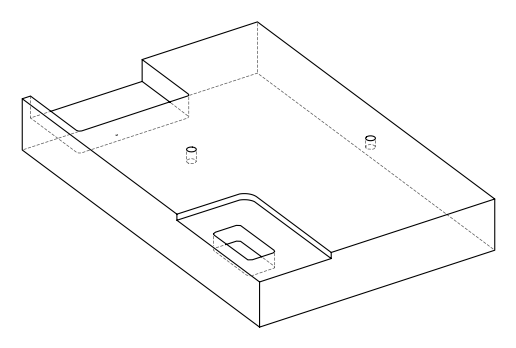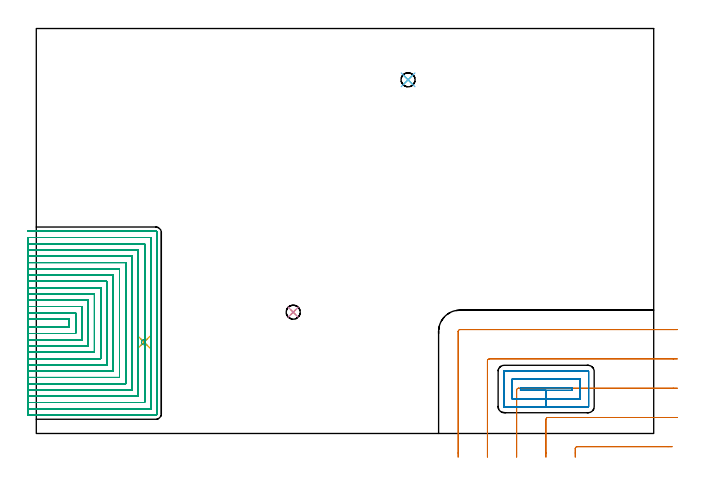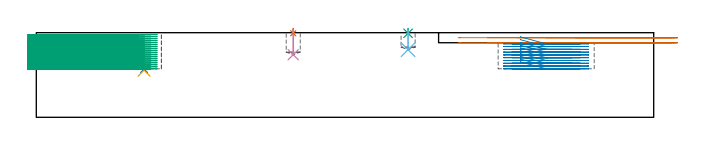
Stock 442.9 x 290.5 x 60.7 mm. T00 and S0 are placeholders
(PLAN: 9 operations, 6 tool changes, 188.7 min)
(1 SPOT_DRILL | STEP1POCKET | NXT0321_9005460120000 | 0.03 min | 1 mm3)
(2 SPOT_DRILL_1 | STEP1POCKET_1 | NXT0321_9005460120000 | 0.03 min | 2790 mm3)
(3 SPOT_DRILL_2 | STEP1POCKET_2 | NXT0321_9005460120000 | 0.03 min | 1 mm3)
(4 DRILL_BLIND_HOLE_INTO_CENTER | STEP1POCKET | NXT0301_072 | 0.07 min | 1159 mm3)
(5 DRILL_BLIND_HOLE_INTO_CENTER_1 | STEP1POCKET_1 | NXT0301_125 | 0.02 min | 26 mm3)
(6 DRILL_BLIND_HOLE_INTO_CENTER_2 | STEP1POCKET_2 | NXT0301_072 | 0.06 min | 874 mm3)
(7 MILL_CORNER_NOTCH_RECTANGULAR | CORNER_NOTCH_RECTANGULAR | UGT0201_006 | Follow Part, ap 7, ae 75% | 3.53 min | 97960 mm3)
(8 MILL_RECTANGULAR_POCKET | POCKET_RECTANGULAR_STRAIGHT | UGT0201_007 | Follow Part, ap 2, ae 75% | 8.59 min | 43530 mm3)
(9 MILL_SLOT | SLOT_PARTIAL_RECTANGULAR | NXT0201_008 | Follow Part, ap 1.5, ae 75% | 176.29 min | 317452 mm3)
(TOOL NXT0321_9005460120000 | NC Spot Drill, 142deg, 12mm, Carbide, Uncoated | D12 PA142 FL30 Z2)
(TOOL NXT0301_072 | Carbide Drill 10.1mm [860.1-1010-051A1-MM 2214] | D10.1 PA140 FL71 Z2)
(TOOL NXT0301_125 | Carbide Drill 6mm [861.1-0600-018A1-GP GC34] | D6 PA150 FL18.7 Z2)
(TOOL UGT0201_006 | End Mill 28 mm | D28 FL25 Z2)
(TOOL UGT0201_007 | End Mill 8 mm | D8 FL19 Z4)
(TOOL NXT0201_008 | ENDMILL 6mm [2P460-0600-NA 1630] | D6 FL26 Z6)
(OP 1 SPOT_DRILL)
G17 G21 G94 G90
T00 M6
G54
G17 G0 G90 X184.3 Y87. S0 M3
G43 Z70.7 H0
G94 G81 G98 Z60.265 F250. R63.7
G80
M5
M2
(OP 2 SPOT_DRILL_1)
G17 G21 G94 G90
T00 M6
G54
G17 G0 G90 X77.3 Y65.5 S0 M3
G43 Z70.7 H0
G94 G81 G98 Z34.542 F250. R37.8
G80
M5
M2
(OP 3 SPOT_DRILL_2)
G17 G21 G94 G90
T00 M6
G54
G17 G0 G90 X266.7 Y253.7 S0 M3
G43 Z70.7 H0
G94 G81 G98 Z60.261 F250. R63.7
G80
M5
M2
(OP 4 DRILL_BLIND_HOLE_INTO_CENTER)
G17 G21 G94 G90
T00 M6
G54
G17 G0 G90 X184.3 Y87. S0 M3
G43 Z70.7 H1
G94 G81 G98 Z44.9 F250. R62.7
G80
M5
M2
(OP 5 DRILL_BLIND_HOLE_INTO_CENTER_1)
G17 G21 G94 G90
T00 M6
G54
G17 G0 G90 X77.3 Y65.5 S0 M3
G43 Z70.7 H1
G94 G81 G98 Z33.8 F250. R36.8
G80
M5
M2
(OP 6 DRILL_BLIND_HOLE_INTO_CENTER_2)
G17 G21 G94 G90
T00 M6
G54
G17 G0 G90 X266.7 Y253.7 S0 M3
G43 Z70.7 H1
G94 G81 G98 Z48.5 F250. R62.7
G80
M5
M2
(OP 7 MILL_CORNER_NOTCH_RECTANGULAR)
G17 G21 G94 G90
T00 M6
G54
G17 G0 G90 X456.183 Y-9.5 S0 M3
G43 Z70.7 H0
Z57.1
G94 G1 X453.183 F250.
X387.992 F500.
G3 X386.6 Y-10.892 R1.4
G1 Y-14.
Y-17. F250.
G0 Z70.7
X459.9 Y11.5
Z57.1
G1 X456.9
X366.993 F500.
G3 X365.6 Y10.107 R1.4
G1 Y-14.
Y-17. F250.
G0 Z70.7
X459.9 Y32.5
Z57.1
G1 X456.9
X345.993 F500.
G3 X344.6 Y31.107 R1.4
G1 Y-14.
Y-17. F250.
G0 Z70.7
X459.9 Y53.5
Z57.1
G1 X456.9
X324.994 F500.
G3 X323.6 Y52.106 R1.4
G1 Y-14.
Y-17. F250.
G0 Z70.7
X459.9 Y74.5
Z57.1
G1 X456.9
X303.994 F500.
G3 X302.6 Y73.106 R1.4
G1 Y-14.
Y-17. F250.
G0 Z70.7
X456.183 Y-9.5
Z53.5
G1 X453.183
X387.992 F500.
G3 X386.6 Y-10.892 R1.4
G1 Y-14.
Y-17. F250.
G0 Z70.7
X459.9 Y11.5
Z53.5
G1 X456.9
X366.993 F500.
G3 X365.6 Y10.107 R1.4
G1 Y-14.
Y-17. F250.
G0 Z70.7
X459.9 Y32.5
Z53.5
G1 X456.9
X345.993 F500.
G3 X344.6 Y31.107 R1.4
G1 Y-14.
Y-17. F250.
G0 Z70.7
X459.9 Y53.5
Z53.5
G1 X456.9
X324.994 F500.
G3 X323.6 Y52.106 R1.4
G1 Y-14.
Y-17. F250.
G0 Z70.7
X459.9 Y74.5
Z53.5
G1 X456.9
X303.994 F500.
G3 X302.6 Y73.106 R1.4
G1 Y-14.
Y-17. F250.
G0 Z70.7
M5
M2
(OP 8 MILL_RECTANGULAR_POCKET)
G17 G21 G94 G90
T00 M6
G54
G17 G0 G90 X347.3 Y31.082 S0 M3
G43 Z70.7 H0
Z57.723
G94 G1 Y30.9 Z57.674 F250.
X365.75 Z52.731
X384.2 F500.
Y32.9
X347.3
Y30.9
X365.75
Y24.9
X390.2
Y38.9
X341.3
Y24.9
X365.75
Y18.9
X395.9
G3 X396.2 Y19.2 R0.3
G1 Y44.6
G3 X395.9 Y44.9 R0.3
G1 X335.6
G3 X335.3 Y44.6 R0.3
G1 Y19.2
G3 X335.6 Y18.9 R0.3
G1 X365.75
X366.75
G0 X347.3 Y31.082 Z55.731
G1 Y30.9 Z55.682 F250.
X365.75 Z50.738
X384.2 F500.
Y32.9
X347.3
Y30.9
X365.75
Y24.9
X390.2
Y38.9
X341.3
Y24.9
X365.75
Y18.9
X395.9
G3 X396.2 Y19.2 R0.3
G1 Y44.6
G3 X395.9 Y44.9 R0.3
G1 X335.6
G3 X335.3 Y44.6 R0.3
G1 Y19.2
G3 X335.6 Y18.9 R0.3
G1 X365.75
X366.75
G0 X347.3 Y31.082 Z53.738
G1 Y30.9 Z53.69 F250.
X365.75 Z48.746
X384.2 F500.
Y32.9
X347.3
Y30.9
X365.75
Y24.9
X390.2
Y38.9
X341.3
Y24.9
X365.75
Y18.9
X395.9
G3 X396.2 Y19.2 R0.3
G1 Y44.6
G3 X395.9 Y44.9 R0.3
G1 X335.6
G3 X335.3 Y44.6 R0.3
G1 Y19.2
G3 X335.6 Y18.9 R0.3
G1 X365.75
X366.75
G0 X347.3 Y31.082 Z51.746
G1 Y30.9 Z51.697 F250.
X365.75 Z46.754
X384.2 F500.
Y32.9
X347.3
Y30.9
X365.75
Y24.9
X390.2
Y38.9
X341.3
Y24.9
X365.75
Y18.9
X395.9
G3 X396.2 Y19.2 R0.3
G1 Y44.6
G3 X395.9 Y44.9 R0.3
G1 X335.6
G3 X335.3 Y44.6 R0.3
G1 Y19.2
G3 X335.6 Y18.9 R0.3
G1 X365.75
X366.75
G0 X347.3 Y31.082 Z49.754
G1 Y30.9 Z49.705 F250.
X365.75 Z44.762
X384.2 F500.
Y32.9
X347.3
Y30.9
X365.75
Y24.9
X390.2
Y38.9
X341.3
Y24.9
X365.75
Y18.9
X395.9
G3 X396.2 Y19.2 R0.3
G1 Y44.6
G3 X395.9 Y44.9 R0.3
G1 X335.6
G3 X335.3 Y44.6 R0.3
G1 Y19.2
G3 X335.6 Y18.9 R0.3
G1 X365.75
X366.75
G0 X347.3 Y31.082 Z47.762
G1 Y30.9 Z47.713 F250.
X365.75 Z42.769
X384.2 F500.
Y32.9
X347.3
Y30.9
X365.75
Y24.9
X390.2
Y38.9
X341.3
Y24.9
X365.75
Y18.9
X395.9
G3 X396.2 Y19.2 R0.3
G1 Y44.6
G3 X395.9 Y44.9 R0.3
G1 X335.6
G3 X335.3 Y44.6 R0.3
G1 Y19.2
G3 X335.6 Y18.9 R0.3
G1 X365.75
X366.75
G0 X347.3 Y31.082 Z45.769
G1 Y30.9 Z45.721 F250.
X365.75 Z40.777
X384.2 F500.
Y32.9
X347.3
Y30.9
X365.75
Y24.9
X390.2
Y38.9
X341.3
Y24.9
X365.75
Y18.9
X395.9
G3 X396.2 Y19.2 R0.3
G1 Y44.6
G3 X395.9 Y44.9 R0.3
G1 X335.6
G3 X335.3 Y44.6 R0.3
G1 Y19.2
G3 X335.6 Y18.9 R0.3
G1 X365.75
X366.75
G0 X347.3 Y31.082 Z43.777
G1 Y30.9 Z43.728 F250.
X365.75 Z38.785
X384.2 F500.
Y32.9
X347.3
Y30.9
X365.75
Y24.9
X390.2
Y38.9
X341.3
Y24.9
X365.75
Y18.9
X395.9
G3 X396.2 Y19.2 R0.3
G1 Y44.6
G3 X395.9 Y44.9 R0.3
G1 X335.6
G3 X335.3 Y44.6 R0.3
G1 Y19.2
G3 X335.6 Y18.9 R0.3
G1 X365.75
X366.75
G0 X347.3 Y31.082 Z41.785
G1 Y30.9 Z41.736 F250.
X365.75 Z36.792
X384.2 F500.
Y32.9
X347.3
Y30.9
X365.75
Y24.9
X390.2
Y38.9
X341.3
Y24.9
X365.75
Y18.9
X395.9
G3 X396.2 Y19.2 R0.3
G1 Y44.6
G3 X395.9 Y44.9 R0.3
G1 X335.6
G3 X335.3 Y44.6 R0.3
G1 Y19.2
G3 X335.6 Y18.9 R0.3
G1 X365.75
X366.75
G0 X347.3 Y31.082 Z39.792
G1 Y30.9 Z39.744 F250.
X365.75 Z34.8
X384.2 F500.
Y32.9
X347.3
Y30.9
X365.75
Y24.9
X390.2
Y38.9
X341.3
Y24.9
X365.75
Y18.9
X395.9
G3 X396.2 Y19.2 R0.3
G1 Y44.6
G3 X395.9 Y44.9 R0.3
G1 X335.6
G3 X335.3 Y44.6 R0.3
G1 Y19.2
G3 X335.6 Y18.9 R0.3
G1 X365.75
X366.75
G0 Z70.7
M5
M2
(OP 9 MILL_SLOT)
G17 G21 G94 G90
T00 M6
G54
G17 G0 G90 X-6. Y76.2 S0 M3
G43 Z70.7 H1
Z59.261
G94 G1 X-3. F250.
X23.7 F500.
Y82.1
X-3.
X-6. F250.
Y71.7
X-3.
X28.2 F500.
Y86.6
X-3.
X-6. F250.
Y67.2
X-3.
X32.7 F500.
Y91.1
X-3.
X-6. F250.
Y62.7
X-3.
X37.2 F500.
Y95.6
X-3.
X-6. F250.
Y58.2
X-3.
X41.7 F500.
Y100.1
X-3.
X-6. F250.
Y53.7
X-3.
X46.2 F500.
Y104.6
X-3.
X-6. F250.
Y49.2
X-3.
X50.7 F500.
Y109.1
X-3.
X-6. F250.
Y44.7
X-3.
X55.2 F500.
Y113.6
X-3.
X-6. F250.
Y40.2
X-3.
X59.7 F500.
Y118.1
X-3.
X-6. F250.
Y35.7
X-3.
X64.2 F500.
Y122.6
X-3.
X-6. F250.
Y31.2
X-3.
X68.7 F500.
Y127.1
X-3.
X-6. F250.
Y26.7
X-3.
X73.2 F500.
Y131.6
X-3.
X-6. F250.
Y22.2
X-3.
X77.7 F500.
Y62.542
Y65.542 F250.
Y65.463
Y68.463
Y136.1 F500.
X-3.
X-6. F250.
Y17.7
X-3.
X82.2 F500.
Y140.6
X-3.
X-6. F250.
Y13.2
X-3.
X85.8 F500.
G3 X86.7 Y14.1 R0.9
G1 Y144.2
G3 X85.8 Y145.1 R0.9
G1 X-3.
X-6. F250.
G0 Y76.2 Z57.822
G1 X-3.
X23.7 F500.
Y82.1
X-3.
X-6. F250.
Y71.7
X-3.
X28.2 F500.
Y86.6
X-3.
X-6. F250.
Y67.2
X-3.
X32.7 F500.
Y91.1
X-3.
X-6. F250.
Y62.7
X-3.
X37.2 F500.
Y95.6
X-3.
X-6. F250.
Y58.2
X-3.
X41.7 F500.
Y100.1
X-3.
X-6. F250.
Y53.7
X-3.
X46.2 F500.
Y104.6
X-3.
X-6. F250.
Y49.2
X-3.
X50.7 F500.
Y109.1
X-3.
X-6. F250.
Y44.7
X-3.
X55.2 F500.
Y113.6
X-3.
X-6. F250.
Y40.2
X-3.
X59.7 F500.
Y118.1
X-3.
X-6. F250.
Y35.7
X-3.
X64.2 F500.
Y122.6
X-3.
X-6. F250.
Y31.2
X-3.
X68.7 F500.
Y127.1
X-3.
X-6. F250.
Y26.7
X-3.
X73.2 F500.
Y131.6
X-3.
X-6. F250.
Y22.2
X-3.
X77.7 F500.
Y62.542
Y65.542 F250.
Y65.463
Y68.463
Y136.1 F500.
X-3.
X-6. F250.
Y17.7
X-3.
X82.2 F500.
Y140.6
X-3.
X-6. F250.
Y13.2
X-3.
X85.8 F500.
G3 X86.7 Y14.1 R0.9
G1 Y144.2
G3 X85.8 Y145.1 R0.9
G1 X-3.
X-6. F250.
G0 Y76.2 Z56.383
G1 X-3.
X23.7 F500.
Y82.1
X-3.
X-6. F250.
Y71.7
X-3.
X28.2 F500.
Y86.6
X-3.
X-6. F250.
Y67.2
X-3.
X32.7 F500.
Y91.1
X-3.
X-6. F250.
Y62.7
X-3.
X37.2 F500.
Y95.6
X-3.
X-6. F250.
Y58.2
X-3.
X41.7 F500.
Y100.1
X-3.
X-6. F250.
Y53.7
X-3.
X46.2 F500.
Y104.6
X-3.
X-6. F250.
Y49.2
X-3.
X50.7 F500.
Y109.1
X-3.
X-6. F250.
Y44.7
X-3.
X55.2 F500.
Y113.6
X-3.
X-6. F250.
Y40.2
X-3.
X59.7 F500.
Y118.1
X-3.
X-6. F250.
Y35.7
X-3.
X64.2 F500.
Y122.6
X-3.
X-6. F250.
Y31.2
X-3.
X68.7 F500.
Y127.1
X-3.
X-6. F250.
Y26.7
X-3.
X73.2 F500.
Y131.6
X-3.
X-6. F250.
Y22.2
X-3.
X77.7 F500.
Y62.542
Y65.542 F250.
Y65.463
Y68.463
Y136.1 F500.
X-3.
X-6. F250.
Y17.7
X-3.
X82.2 F500.
Y140.6
X-3.
X-6. F250.
Y13.2
X-3.
X85.8 F500.
G3 X86.7 Y14.1 R0.9
G1 Y144.2
G3 X85.8 Y145.1 R0.9
G1 X-3.
X-6. F250.
G0 Y76.2 Z54.944
G1 X-3.
X23.7 F500.
Y82.1
X-3.
X-6. F250.
Y71.7
X-3.
X28.2 F500.
Y86.6
X-3.
X-6. F250.
Y67.2
X-3.
X32.7 F500.
Y91.1
X-3.
X-6. F250.
Y62.7
X-3.
X37.2 F500.
Y95.6
X-3.
X-6. F250.
Y58.2
X-3.
X41.7 F500.
Y100.1
X-3.
X-6. F250.
Y53.7
X-3.
X46.2 F500.
Y104.6
X-3.
X-6. F250.
Y49.2
X-3.
X50.7 F500.
Y109.1
X-3.
X-6. F250.
Y44.7
X-3.
X55.2 F500.
Y113.6
X-3.
X-6. F250.
Y40.2
X-3.
X59.7 F500.
Y118.1
X-3.
X-6. F250.
Y35.7
X-3.
X64.2 F500.
Y122.6
X-3.
X-6. F250.
Y31.2
X-3.
X68.7 F500.
Y127.1
X-3.
X-6. F250.
Y26.7
X-3.
X73.2 F500.
Y131.6
X-3.
X-6. F250.
Y22.2
X-3.
X77.7 F500.
Y62.542
Y65.542 F250.
Y65.463
Y68.463
Y136.1 F500.
X-3.
X-6. F250.
Y17.7
X-3.
X82.2 F500.
Y140.6
X-3.
X-6. F250.
Y13.2
X-3.
X85.8 F500.
G3 X86.7 Y14.1 R0.9
G1 Y144.2
G3 X85.8 Y145.1 R0.9
G1 X-3.
X-6. F250.
G0 Y76.2 Z53.505
G1 X-3.
X23.7 F500.
Y82.1
X-3.
X-6. F250.
Y71.7
X-3.
X28.2 F500.
Y86.6
X-3.
X-6. F250.
Y67.2
X-3.
X32.7 F500.
Y91.1
X-3.
X-6. F250.
Y62.7
X-3.
X37.2 F500.
Y95.6
X-3.
X-6. F250.
Y58.2
X-3.
X41.7 F500.
Y100.1
X-3.
X-6. F250.
Y53.7
X-3.
X46.2 F500.
Y104.6
X-3.
X-6. F250.
Y49.2
X-3.
X50.7 F500.
Y109.1
X-3.
X-6. F250.
Y44.7
X-3.
X55.2 F500.
Y113.6
X-3.
X-6. F250.
Y40.2
X-3.
X59.7 F500.
Y118.1
X-3.
X-6. F250.
Y35.7
X-3.
X64.2 F500.
Y122.6
X-3.
X-6. F250.
Y31.2
X-3.
X68.7 F500.
Y127.1
X-3.
X-6. F250.
Y26.7
X-3.
X73.2 F500.
Y131.6
X-3.
X-6. F250.
Y22.2
X-3.
X77.7 F500.
Y62.542
Y65.542 F250.
Y65.463
Y68.463
Y136.1 F500.
X-3.
X-6. F250.
Y17.7
X-3.
X82.2 F500.
Y140.6
X-3.
X-6. F250.
Y13.2
X-3.
X85.8 F500.
G3 X86.7 Y14.1 R0.9
G1 Y144.2
G3 X85.8 Y145.1 R0.9
G1 X-3.
X-6. F250.
G0 Y76.2 Z52.067
G1 X-3.
X23.7 F500.
Y82.1
X-3.
X-6. F250.
Y71.7
X-3.
X28.2 F500.
Y86.6
X-3.
X-6. F250.
Y67.2
X-3.
X32.7 F500.
Y91.1
X-3.
X-6. F250.
Y62.7
X-3.
X37.2 F500.
Y95.6
X-3.
X-6. F250.
Y58.2
X-3.
X41.7 F500.
Y100.1
X-3.
X-6. F250.
Y53.7
X-3.
X46.2 F500.
Y104.6
X-3.
X-6. F250.
Y49.2
X-3.
X50.7 F500.
Y109.1
X-3.
X-6. F250.
Y44.7
X-3.
X55.2 F500.
Y113.6
X-3.
X-6. F250.
Y40.2
X-3.
X59.7 F500.
Y118.1
X-3.
X-6. F250.
Y35.7
X-3.
X64.2 F500.
Y122.6
X-3.
X-6. F250.
Y31.2
X-3.
X68.7 F500.
Y127.1
X-3.
X-6. F250.
Y26.7
X-3.
X73.2 F500.
Y131.6
X-3.
X-6. F250.
Y22.2
X-3.
X77.7 F500.
Y62.542
Y65.542 F250.
Y65.463
Y68.463
Y136.1 F500.
X-3.
X-6. F250.
Y17.7
X-3.
X82.2 F500.
Y140.6
X-3.
X-6. F250.
Y13.2
X-3.
X85.8 F500.
G3 X86.7 Y14.1 R0.9
G1 Y144.2
G3 X85.8 Y145.1 R0.9
G1 X-3.
X-6. F250.
G0 Y76.2 Z50.628
G1 X-3.
X23.7 F500.
Y82.1
X-3.
X-6. F250.
Y71.7
X-3.
X28.2 F500.
Y86.6
X-3.
X-6. F250.
Y67.2
X-3.
X32.7 F500.
Y91.1
X-3.
X-6. F250.
Y62.7
X-3.
X37.2 F500.
Y95.6
X-3.
X-6. F250.
Y58.2
X-3.
X41.7 F500.
Y100.1
X-3.
X-6. F250.
Y53.7
X-3.
X46.2 F500.
Y104.6
X-3.
X-6. F250.
Y49.2
X-3.
X50.7 F500.
Y109.1
X-3.
X-6. F250.
Y44.7
X-3.
X55.2 F500.
Y113.6
X-3.
X-6. F250.
Y40.2
X-3.
X59.7 F500.
Y118.1
X-3.
X-6. F250.
Y35.7
X-3.
X64.2 F500.
Y122.6
X-3.
X-6. F250.
Y31.2
X-3.
X68.7 F500.
Y127.1
X-3.
X-6. F250.
Y26.7
X-3.
X73.2 F500.
Y131.6
X-3.
X-6. F250.
Y22.2
X-3.
X77.7 F500.
Y62.542
Y65.542 F250.
Y65.463
Y68.463
Y136.1 F500.
X-3.
X-6. F250.
Y17.7
X-3.
X82.2 F500.
Y140.6
X-3.
X-6. F250.
Y13.2
X-3.
X85.8 F500.
G3 X86.7 Y14.1 R0.9
G1 Y144.2
G3 X85.8 Y145.1 R0.9
G1 X-3.
X-6. F250.
G0 Y76.2 Z49.189
G1 X-3.
X23.7 F500.
Y82.1
X-3.
X-6. F250.
Y71.7
X-3.
X28.2 F500.
Y86.6
X-3.
X-6. F250.
Y67.2
X-3.
X32.7 F500.
Y91.1
X-3.
X-6. F250.
Y62.7
X-3.
X37.2 F500.
Y95.6
X-3.
X-6. F250.
Y58.2
X-3.
X41.7 F500.
Y100.1
X-3.
X-6. F250.
Y53.7
X-3.
X46.2 F500.
Y104.6
X-3.
X-6. F250.
Y49.2
X-3.
X50.7 F500.
Y109.1
X-3.
X-6. F250.
Y44.7
X-3.
X55.2 F500.
Y113.6
X-3.
X-6. F250.
Y40.2
X-3.
X59.7 F500.
Y118.1
X-3.
X-6. F250.
Y35.7
X-3.
X64.2 F500.
Y122.6
X-3.
X-6. F250.
Y31.2
X-3.
X68.7 F500.
Y127.1
X-3.
X-6. F250.
Y26.7
X-3.
X73.2 F500.
Y131.6
X-3.
X-6. F250.
Y22.2
X-3.
X77.7 F500.
Y62.542
Y65.542 F250.
Y65.463
Y68.463
Y136.1 F500.
X-3.
X-6. F250.
Y17.7
X-3.
X82.2 F500.
Y140.6
X-3.
X-6. F250.
Y13.2
X-3.
X85.8 F500.
G3 X86.7 Y14.1 R0.9
G1 Y144.2
G3 X85.8 Y145.1 R0.9
G1 X-3.
X-6. F250.
G0 Y76.2 Z47.75
G1 X-3.
X23.7 F500.
Y82.1
X-3.
X-6. F250.
Y71.7
X-3.
X28.2 F500.
Y86.6
X-3.
X-6. F250.
Y67.2
X-3.
X32.7 F500.
Y91.1
X-3.
X-6. F250.
Y62.7
X-3.
X37.2 F500.
Y95.6
X-3.
X-6. F250.
Y58.2
X-3.
X41.7 F500.
Y100.1
X-3.
X-6. F250.
Y53.7
X-3.
X46.2 F500.
Y104.6
X-3.
X-6. F250.
Y49.2
X-3.
X50.7 F500.
Y109.1
X-3.
X-6. F250.
Y44.7
X-3.
X55.2 F500.
Y113.6
X-3.
X-6. F250.
Y40.2
X-3.
X59.7 F500.
Y118.1
X-3.
X-6. F250.
Y35.7
X-3.
X64.2 F500.
Y122.6
X-3.
X-6. F250.
Y31.2
X-3.
X68.7 F500.
Y127.1
X-3.
X-6. F250.
Y26.7
X-3.
X73.2 F500.
Y131.6
X-3.
X-6. F250.
Y22.2
X-3.
X77.7 F500.
Y62.542
Y65.542 F250.
Y65.463
Y68.463
Y136.1 F500.
X-3.
X-6. F250.
Y17.7
X-3.
X82.2 F500.
Y140.6
X-3.
X-6. F250.
Y13.2
X-3.
X85.8 F500.
G3 X86.7 Y14.1 R0.9
G1 Y144.2
G3 X85.8 Y145.1 R0.9
G1 X-3.
X-6. F250.
G0 Y76.2 Z46.311
G1 X-3.
X23.7 F500.
Y82.1
X-3.
X-6. F250.
Y71.7
X-3.
X28.2 F500.
Y86.6
X-3.
X-6. F250.
Y67.2
X-3.
X32.7 F500.
Y91.1
X-3.
X-6. F250.
Y62.7
X-3.
X37.2 F500.
Y95.6
X-3.
X-6. F250.
Y58.2
X-3.
X41.7 F500.
Y100.1
X-3.
X-6. F250.
Y53.7
X-3.
X46.2 F500.
Y104.6
X-3.
X-6. F250.
Y49.2
X-3.
X50.7 F500.
Y109.1
X-3.
X-6. F250.
Y44.7
X-3.
X55.2 F500.
Y113.6
X-3.
X-6. F250.
Y40.2
X-3.
X59.7 F500.
Y118.1
X-3.
X-6. F250.
Y35.7
X-3.
X64.2 F500.
Y122.6
X-3.
X-6. F250.
Y31.2
X-3.
X68.7 F500.
Y127.1
X-3.
X-6. F250.
Y26.7
X-3.
X73.2 F500.
Y131.6
X-3.
X-6. F250.
Y22.2
X-3.
X77.7 F500.
Y62.542
Y65.542 F250.
Y65.463
Y68.463
Y136.1 F500.
X-3.
X-6. F250.
Y17.7
X-3.
X82.2 F500.
Y140.6
X-3.
X-6. F250.
Y13.2
X-3.
X85.8 F500.
G3 X86.7 Y14.1 R0.9
G1 Y144.2
G3 X85.8 Y145.1 R0.9
G1 X-3.
X-6. F250.
G0 Y76.2 Z44.872
G1 X-3.
X23.7 F500.
Y82.1
X-3.
X-6. F250.
Y71.7
X-3.
X28.2 F500.
Y86.6
X-3.
X-6. F250.
Y67.2
X-3.
X32.7 F500.
Y91.1
X-3.
X-6. F250.
Y62.7
X-3.
X37.2 F500.
Y95.6
X-3.
X-6. F250.
Y58.2
X-3.
X41.7 F500.
Y100.1
X-3.
X-6. F250.
Y53.7
X-3.
X46.2 F500.
Y104.6
X-3.
X-6. F250.
Y49.2
X-3.
X50.7 F500.
Y109.1
X-3.
X-6. F250.
Y44.7
X-3.
X55.2 F500.
Y113.6
X-3.
X-6. F250.
Y40.2
X-3.
X59.7 F500.
Y118.1
X-3.
X-6. F250.
Y35.7
X-3.
X64.2 F500.
Y122.6
X-3.
X-6. F250.
Y31.2
X-3.
X68.7 F500.
Y127.1
X-3.
X-6. F250.
Y26.7
X-3.
X73.2 F500.
Y131.6
X-3.
X-6. F250.
Y22.2
X-3.
X77.7 F500.
Y62.542
Y65.542 F250.
Y65.463
Y68.463
Y136.1 F500.
X-3.
X-6. F250.
Y17.7
X-3.
X82.2 F500.
Y140.6
X-3.
X-6. F250.
Y13.2
X-3.
X85.8 F500.
G3 X86.7 Y14.1 R0.9
G1 Y144.2
G3 X85.8 Y145.1 R0.9
G1 X-3.
X-6. F250.
G0 Y76.2 Z43.433
G1 X-3.
X23.7 F500.
Y82.1
X-3.
X-6. F250.
Y71.7
X-3.
X28.2 F500.
Y86.6
X-3.
X-6. F250.
Y67.2
X-3.
X32.7 F500.
Y91.1
X-3.
X-6. F250.
Y62.7
X-3.
X37.2 F500.
Y95.6
X-3.
X-6. F250.
Y58.2
X-3.
X41.7 F500.
Y100.1
X-3.
X-6. F250.
Y53.7
X-3.
X46.2 F500.
Y104.6
X-3.
X-6. F250.
Y49.2
X-3.
X50.7 F500.
Y109.1
X-3.
X-6. F250.
Y44.7
X-3.
X55.2 F500.
Y113.6
X-3.
X-6. F250.
Y40.2
X-3.
X59.7 F500.
Y118.1
X-3.
X-6. F250.
Y35.7
X-3.
X64.2 F500.
Y122.6
X-3.
X-6. F250.
Y31.2
X-3.
X68.7 F500.
Y127.1
X-3.
X-6. F250.
Y26.7
X-3.
X73.2 F500.
Y131.6
X-3.
X-6. F250.
Y22.2
X-3.
X77.7 F500.
Y62.542
Y65.542 F250.
Y65.463
Y68.463
Y136.1 F500.
X-3.
X-6. F250.
Y17.7
X-3.
X82.2 F500.
Y140.6
X-3.
X-6. F250.
Y13.2
X-3.
X85.8 F500.
G3 X86.7 Y14.1 R0.9
G1 Y144.2
G3 X85.8 Y145.1 R0.9
G1 X-3.
X-6. F250.
G0 Y76.2 Z41.994
G1 X-3.
X23.7 F500.
Y82.1
X-3.
X-6. F250.
Y71.7
X-3.
X28.2 F500.
Y86.6
X-3.
X-6. F250.
Y67.2
X-3.
X32.7 F500.
Y91.1
X-3.
X-6. F250.
Y62.7
X-3.
X37.2 F500.
Y95.6
X-3.
X-6. F250.
Y58.2
X-3.
X41.7 F500.
Y100.1
X-3.
X-6. F250.
Y53.7
X-3.
X46.2 F500.
Y104.6
X-3.
X-6. F250.
Y49.2
X-3.
X50.7 F500.
Y109.1
X-3.
X-6. F250.
Y44.7
X-3.
X55.2 F500.
Y113.6
X-3.
X-6. F250.
Y40.2
X-3.
X59.7 F500.
Y118.1
X-3.
X-6. F250.
Y35.7
X-3.
X64.2 F500.
Y122.6
X-3.
X-6. F250.
Y31.2
X-3.
X68.7 F500.
Y127.1
X-3.
X-6. F250.
Y26.7
X-3.
X73.2 F500.
Y131.6
X-3.
X-6. F250.
Y22.2
X-3.
X77.7 F500.
Y62.542
Y65.542 F250.
Y65.463
Y68.463
Y136.1 F500.
X-3.
X-6. F250.
Y17.7
X-3.
X82.2 F500.
Y140.6
X-3.
X-6. F250.
Y13.2
X-3.
X85.8 F500.
G3 X86.7 Y14.1 R0.9
G1 Y144.2
G3 X85.8 Y145.1 R0.9
G1 X-3.
X-6. F250.
G0 Y76.2 Z40.556
G1 X-3.
X23.7 F500.
Y82.1
X-3.
X-6. F250.
Y71.7
X-3.
X28.2 F500.
Y86.6
X-3.
X-6. F250.
Y67.2
X-3.
X32.7 F500.
Y91.1
X-3.
X-6. F250.
Y62.7
X-3.
X37.2 F500.
Y95.6
X-3.
X-6. F250.
Y58.2
X-3.
X41.7 F500.
Y100.1
X-3.
X-6. F250.
Y53.7
X-3.
X46.2 F500.
Y104.6
X-3.
X-6. F250.
Y49.2
X-3.
X50.7 F500.
Y109.1
X-3.
X-6. F250.
Y44.7
X-3.
X55.2 F500.
Y113.6
X-3.
X-6. F250.
Y40.2
X-3.
X59.7 F500.
Y118.1
X-3.
X-6. F250.
Y35.7
X-3.
X64.2 F500.
Y122.6
X-3.
X-6. F250.
Y31.2
X-3.
X68.7 F500.
Y127.1
X-3.
X-6. F250.
Y26.7
X-3.
X73.2 F500.
Y131.6
X-3.
X-6. F250.
Y22.2
X-3.
X77.7 F500.
Y62.542
Y65.542 F250.
Y65.463
Y68.463
Y136.1 F500.
X-3.
X-6. F250.
Y17.7
X-3.
X82.2 F500.
Y140.6
X-3.
X-6. F250.
Y13.2
X-3.
X85.8 F500.
G3 X86.7 Y14.1 R0.9
G1 Y144.2
G3 X85.8 Y145.1 R0.9
G1 X-3.
X-6. F250.
G0 Y76.2 Z39.117
G1 X-3.
X23.7 F500.
Y82.1
X-3.
X-6. F250.
Y71.7
X-3.
X28.2 F500.
Y86.6
X-3.
X-6. F250.
Y67.2
X-3.
X32.7 F500.
Y91.1
X-3.
X-6. F250.
Y62.7
X-3.
X37.2 F500.
Y95.6
X-3.
X-6. F250.
Y58.2
X-3.
X41.7 F500.
Y100.1
X-3.
X-6. F250.
Y53.7
X-3.
X46.2 F500.
Y104.6
X-3.
X-6. F250.
Y49.2
X-3.
X50.7 F500.
Y109.1
X-3.
X-6. F250.
Y44.7
X-3.
X55.2 F500.
Y113.6
X-3.
X-6. F250.
Y40.2
X-3.
X59.7 F500.
Y118.1
X-3.
X-6. F250.
Y35.7
X-3.
X64.2 F500.
Y122.6
X-3.
X-6. F250.
Y31.2
X-3.
X68.7 F500.
Y127.1
X-3.
X-6. F250.
Y26.7
X-3.
X73.2 F500.
Y131.6
X-3.
X-6. F250.
Y22.2
X-3.
X77.7 F500.
Y62.542
Y65.542 F250.
Y65.463
Y68.463
Y136.1 F500.
X-3.
X-6. F250.
Y17.7
X-3.
X82.2 F500.
Y140.6
X-3.
X-6. F250.
Y13.2
X-3.
X85.8 F500.
G3 X86.7 Y14.1 R0.9
G1 Y144.2
G3 X85.8 Y145.1 R0.9
G1 X-3.
X-6. F250.
G0 Y76.2 Z37.678
G1 X-3.
X23.7 F500.
Y82.1
X-3.
X-6. F250.
Y71.7
X-3.
X28.2 F500.
Y86.6
X-3.
X-6. F250.
Y67.2
X-3.
X32.7 F500.
Y91.1
X-3.
X-6. F250.
Y62.7
X-3.
X37.2 F500.
Y95.6
X-3.
X-6. F250.
Y58.2
X-3.
X41.7 F500.
Y100.1
X-3.
X-6. F250.
Y53.7
X-3.
X46.2 F500.
Y104.6
X-3.
X-6. F250.
Y49.2
X-3.
X50.7 F500.
Y109.1
X-3.
X-6. F250.
Y44.7
X-3.
X55.2 F500.
Y113.6
X-3.
X-6. F250.
Y40.2
X-3.
X59.7 F500.
Y118.1
X-3.
X-6. F250.
Y35.7
X-3.
X64.2 F500.
Y122.6
X-3.
X-6. F250.
Y31.2
X-3.
X68.7 F500.
Y127.1
X-3.
X-6. F250.
Y26.7
X-3.
X73.2 F500.
Y131.6
X-3.
X-6. F250.
Y22.2
X-3.
X77.7 F500.
Y62.542
Y65.542 F250.
Y65.463
Y68.463
Y136.1 F500.
X-3.
X-6. F250.
Y17.7
X-3.
X82.2 F500.
Y140.6
X-3.
X-6. F250.
Y13.2
X-3.
X85.8 F500.
G3 X86.7 Y14.1 R0.9
G1 Y144.2
G3 X85.8 Y145.1 R0.9
G1 X-3.
X-6. F250.
G0 Y76.2 Z36.239
G1 X-3.
X23.7 F500.
Y82.1
X-3.
X-6. F250.
Y71.7
X-3.
X28.2 F500.
Y86.6
X-3.
X-6. F250.
Y67.2
X-3.
X32.7 F500.
Y91.1
X-3.
X-6. F250.
Y62.7
X-3.
X37.2 F500.
Y95.6
X-3.
X-6. F250.
Y58.2
X-3.
X41.7 F500.
Y100.1
X-3.
X-6. F250.
Y53.7
X-3.
X46.2 F500.
Y104.6
X-3.
X-6. F250.
Y49.2
X-3.
X50.7 F500.
Y109.1
X-3.
X-6. F250.
Y44.7
X-3.
X55.2 F500.
Y113.6
X-3.
X-6. F250.
Y40.2
X-3.
X59.7 F500.
Y118.1
X-3.
X-6. F250.
Y35.7
X-3.
X64.2 F500.
Y122.6
X-3.
X-6. F250.
Y31.2
X-3.
X68.7 F500.
Y127.1
X-3.
X-6. F250.
Y26.7
X-3.
X73.2 F500.
Y131.6
X-3.
X-6. F250.
Y22.2
X-3.
X77.7 F500.
Y63.629
X77.562 Y63.597
G2 X76.103 Y63.995 R1.974
X75.435 Y65.073 R1.939
G1 X75.417 Y65.135
G2 X75.787 Y66.676 R1.985
X76.795 Y67.355 R1.923
G1 X77. Y67.391
X77.159 Y67.413
X77.408 Y67.408
G2 X77.7 Y67.371 R1.899
G1 Y136.1
X-3.
X-6. F250.
Y17.7
X-3.
X82.2 F500.
Y140.6
X-3.
X-6. F250.
Y13.2
X-3.
X85.8 F500.
G3 X86.7 Y14.1 R0.9
G1 Y144.2
G3 X85.8 Y145.1 R0.9
G1 X-3.
X-6. F250.
G0 Y76.2 Z34.8
G1 X-3.
X23.7 F500.
Y82.1
X-3.
X-6. F250.
Y71.7
X-3.
X28.2 F500.
Y86.6
X-3.
X-6. F250.
Y67.2
X-3.
X32.7 F500.
Y91.1
X-3.
X-6. F250.
Y62.7
X-3.
X37.2 F500.
Y95.6
X-3.
X-6. F250.
Y58.2
X-3.
X41.7 F500.
Y100.1
X-3.
X-6. F250.
Y53.7
X-3.
X46.2 F500.
Y104.6
X-3.
X-6. F250.
Y49.2
X-3.
X50.7 F500.
Y109.1
X-3.
X-6. F250.
Y44.7
X-3.
X55.2 F500.
Y113.6
X-3.
X-6. F250.
Y40.2
X-3.
X59.7 F500.
Y118.1
X-3.
X-6. F250.
Y35.7
X-3.
X64.2 F500.
Y122.6
X-3.
X-6. F250.
Y31.2
X-3.
X68.7 F500.
Y127.1
X-3.
X-6. F250.
Y26.7
X-3.
X73.2 F500.
Y131.6
X-3.
X-6. F250.
Y22.2
X-3.
X77.7 F500.
Y136.1
X-3.
X-6. F250.
Y17.7
X-3.
X82.2 F500.
Y140.6
X-3.
X-6. F250.
Y13.2
X-3.
X85.8 F500.
G3 X86.7 Y14.1 R0.9
G1 Y144.2
G3 X85.8 Y145.1 R0.9
G1 X-3.
X-6. F250.
G0 Z70.7
M5
M2
